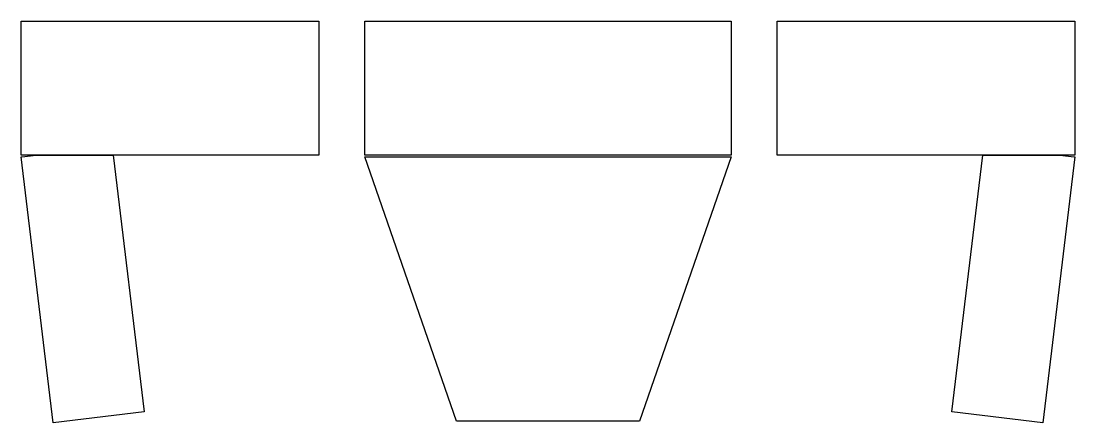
# Model space of a CAD drawing. Header units: millimetres. Extents: x 199 to 1349, y 1360 to 1798.
import ezdxf

# ---------------------------------------------------------------- set-up
doc = ezdxf.new("R2010")
doc.units = ezdxf.units.MM
doc.layers.get('0').update_dxf_attribs({"linetype": 'CONTINUOUS'})

msp = doc.modelspace()

# ---------------------------------------------------------------- linework, layer by layer
for points in [[(524, 1652), (199, 1652), (199, 1798), (524, 1798)], [(974, 1652), (574, 1652), (574, 1798), (974, 1798)], [(1349, 1652), (1024, 1652), (1024, 1798), (1349, 1798)], [(215.6, 1652), (299.5, 1652), (333.3, 1372), (234, 1360), (199, 1650), (200, 1650), (200, 1650.1)], [(873.7, 1362), (674.3, 1362), (574, 1650), (974, 1650)], [(1248.5, 1652), (1332.4, 1652), (1348, 1650.1), (1348, 1650), (1349, 1650), (1314, 1360), (1214.7, 1372)]]:
    msp.add_lwpolyline(points, close=True)

doc.saveas('drawing.dxf')
